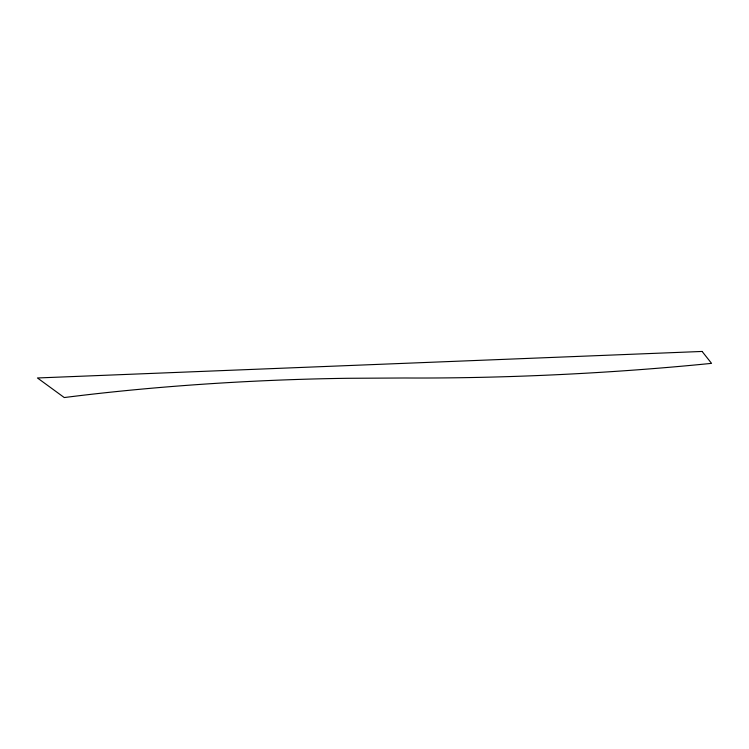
<?xml version="1.0" encoding="UTF-8"?>
<svg xmlns="http://www.w3.org/2000/svg" width="749" height="749" viewBox="0 0 749 749"><rect width="100%" height="100%" fill="white"/><g stroke="black" fill="none" stroke-linecap="round" stroke-linejoin="round"><path stroke-width="1.12" d="M702.113 351.45L37.45 377.973L64.255 397.55A462.994 79.6 -2.8 0 1 347.62 378.292L405.153 377.992A522.521 89.833 -2.8 0 0 711.55 363.359L702.113 351.45"/></g></svg>
